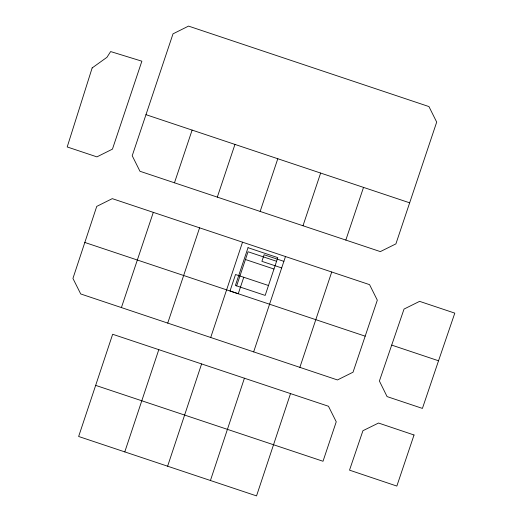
<?xml version="1.0" encoding="UTF-8"?>
<svg xmlns="http://www.w3.org/2000/svg" width="522" height="522" viewBox="0 0 522 522"><rect width="100%" height="100%" fill="white"/><g stroke="black" fill="none" stroke-linecap="round" stroke-linejoin="round"><path stroke-width="0.78" d="M95.663 385.373L112.654 334.263L328.462 406.253L336.246 421.789L323.007 461.259L95.663 385.373L78.639 436.483L256.537 495.9L290.519 393.608M124.778 451.908L158.799 349.655M201.603 363.932L167.621 466.192M244.413 378.215L210.431 480.508M145.977 114.67L173.01 33.845L188.54 26.1L428.947 106.573L436.692 122.102L395.904 243.885L380.336 251.604L139.961 171.268L132.216 155.739L145.977 114.67L409.659 202.817M153.305 212.376L121.411 307.575L80.721 293.958L72.936 278.428L96.74 206.399L112.269 198.647L369.563 284.647L377.315 300.176L353.029 372.206L337.46 379.951L121.411 307.575M167.725 323.111L199.587 227.833M210.705 337.493L242.534 242.182M236.649 285.88L248.041 251.748L276.569 261.281M243.761 277.26L238.26 293.742L230.019 290.989L235.52 274.513L268.478 285.514M253.653 351.88L285.482 256.537M299.863 367.377L331.724 271.995M174.465 182.804L192.116 130.095M217.309 197.12L234.959 144.411M260.152 211.436L277.802 158.727M302.995 225.752L320.645 173.043M345.832 240.068L363.521 187.391M438.539 360.774L422.415 408.413L387.076 396.596L379.396 381.027L404.035 309.07L419.597 301.357L454.799 313.135L438.539 360.774L391.696 345.101M283.877 261.346L264.099 254.749L261.9 261.339L281.671 267.943M245.451 259.512L273.978 269.039M84.825 242.462L365.185 336.175M92.153 67.932L67.201 146.956L96.916 156.881L112.445 149.135L141.873 61.191L110.638 51.567L106.958 57.303L92.153 67.932M248.022 247.689L235.409 285.469L265.176 295.406L277.789 257.627L248.022 247.689M414.037 434.989L396.844 486.067L349.518 470.152L362.927 430.715L378.528 423.035L414.037 434.989"/></g></svg>
